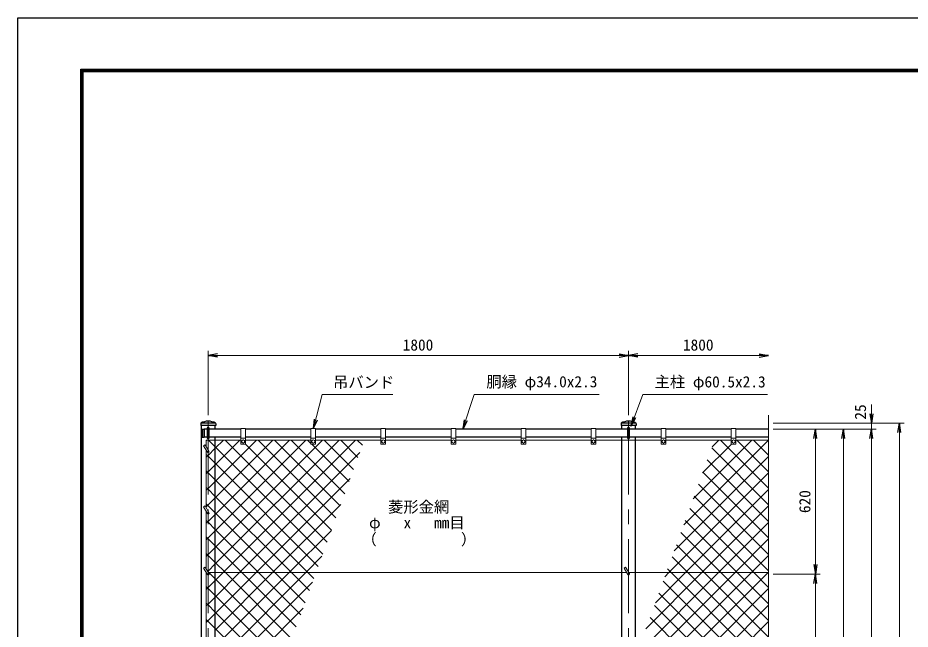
# Model space of a CAD drawing. Units: millimetres, scale not verified. Extents: x -4200 to 4200, y -2970 to 2970.
# Drawn here: x -4200 to -379, y 354 to 2970 of the extents above; entities that cross this region are included whole.
import ezdxf
from ezdxf.enums import TextEntityAlignment as Align

# ---------------------------------------------------------------- set-up
doc = ezdxf.new("R2010")
doc.units = ezdxf.units.MM
doc.header["$LTSCALE"] = 10
doc.linetypes.add('USER1', pattern=[50.8, 31.75, -6.35, 6.35, -6.35])
for name, color, linetype, lineweight in [('0-0_D-STR1', 1, 'Continuous', 25), ('0-1_D-STR3', 3, 'Continuous', 13), ('0-2_D-BMK', 2, 'USER1', 13), ('0-3_D-STR2', 7, 'Continuous', 13), ('0-4_D-STR-DIM', 7, 'Continuous', 13), ('0-A_D-STR-TXT', 7, 'Continuous', 13), ('0-C_D-TTL', 7, 'Continuous', 25)]:
    doc.layers.add(name, color=color, linetype=linetype, lineweight=lineweight)
doc.layers.add('0-5_0', color=7, linetype='Continuous')
doc.styles.add('ＭＳ ゴシック', font='')
doc.styles.get('ＭＳ ゴシック').set_extended_font_data('MS Gothic')

# ---------------------------------------------------------------- blocks, each defined once
blk = doc.blocks.new('_Open')
at = {"layer": '0-5_0'}
blk.add_line((-10, 1.667), (0, 0), dxfattribs=at)
blk.add_lwpolyline([(-10, -1.667), (0, 0), (-10, 0)], dxfattribs=at)

msp = doc.modelspace()

# ---------------------------------------------------------------- linework, layer by layer
at = {"layer": '0-0_D-STR1'}
for p, q in [((-3416.75, 1234.28), (-3416.75, 1226.23)), ((-3352.55, 1226.23), (-3416.75, 1226.23)), ((-3352.89, 1235.23), (-3416.42, 1235.23)), ((-3354.4, 1210.23), (-3354.4, 1226.23)), ((-3352.55, 1234.28), (-3352.55, 1226.23)), ((-1616.75, 1234.28), (-1616.75, 1226.23)), ((-1552.55, 1226.23), (-1616.75, 1226.23)), ((-1552.89, 1235.23), (-1616.42, 1235.23)), ((-1614.9, 1226.23), (-1614.9, 1210.23)), ((-1554.4, 1210.23), (-1554.4, 1226.23)), ((-1552.55, 1234.28), (-1552.55, 1226.23)), ((-3409.99, 1210.73), (-3401.65, 1210.73)), ((-3409.65, 1210.73), (-3409.65, 1175.73)), ((-3401.65, 1210.73), (-3401.65, 1175.73)), ((-3388.65, 1210.23), (-3401.65, 1210.23)), ((-3244.65, 1210.23), (-3380.65, 1210.23)), ((-2944.65, 1210.23), (-3224.65, 1210.23)), ((-2644.65, 1210.23), (-2924.65, 1210.23)), ((-2344.65, 1210.23), (-2624.65, 1210.23)), ((-2044.65, 1210.23), (-2324.65, 1210.23)), ((-1744.65, 1210.23), (-2024.65, 1210.23)), ((-1588.65, 1210.23), (-1724.65, 1210.23)), ((-1444.65, 1210.23), (-1580.65, 1210.23)), ((-1144.65, 1210.23), (-1424.65, 1210.23)), ((-984.65, 1210.23), (-1124.65, 1210.23)), ((-3409.99, 1175.73), (-3401.65, 1175.73)), ((-3388.65, 1176.23), (-3401.65, 1176.23)), ((-3244.65, 1176.23), (-3380.65, 1176.23)), ((-3354.4, -1225.77), (-3354.4, 1176.23)), ((-2944.65, 1176.23), (-3224.65, 1176.23)), ((-2644.65, 1176.23), (-2924.65, 1176.23)), ((-2344.65, 1176.23), (-2624.65, 1176.23)), ((-2044.65, 1176.23), (-2324.65, 1176.23)), ((-1744.65, 1176.23), (-2024.65, 1176.23)), ((-1588.65, 1176.23), (-1724.65, 1176.23)), ((-1614.9, 1176.23), (-1614.9, -1225.77)), ((-1444.65, 1176.23), (-1580.65, 1176.23)), ((-1554.4, -1225.77), (-1554.4, 1176.23)), ((-1144.65, 1176.23), (-1424.65, 1176.23)), ((-984.65, 1176.23), (-1124.65, 1176.23))]:
    msp.add_line(p, q, dxfattribs=at)
msp.add_lwpolyline([(-3414.9, 1226.23), (-3414.9, -1594.77), (-3354.4, -1594.77), (-3354.4, -1259.77)], dxfattribs=at)
for centre, radius, start, end in [((-3415.25, 1234.28), 1.5, 120.85073, 180), ((-3384.65, 1183.05), 61.17, 59.14927, 120.85073), ((-3354.05, 1234.28), 1.5, 0, 59.14927), ((-1615.25, 1234.28), 1.5, 120.85073, 180), ((-1584.65, 1183.05), 61.17, 59.14927, 120.85073), ((-1554.05, 1234.28), 1.5, 0, 59.14927), ((-3379.43, 1193.23), 35.72, 151.52136, 208.47864), ((-3409.99, 1209.73), 1, 90, 147.70173), ((-3409.99, 1176.73), 1, 212.29827, 270)]:
    msp.add_arc(centre, radius, start, end, dxfattribs=at)
at = {"layer": '0-1_D-STR3'}
for p, q in [((-3388.65, 1171.23), (-3388.65, 1215.23)), ((-3380.65, 1171.23), (-3380.65, 1215.23)), ((-3244.65, 1212.23), (-3244.65, 1147.23)), ((-3224.65, 1212.23), (-3244.65, 1212.23)), ((-3224.65, 1212.23), (-3224.65, 1147.23)), ((-2944.65, 1212.23), (-2944.65, 1147.23)), ((-2924.65, 1212.23), (-2944.65, 1212.23)), ((-2924.65, 1212.23), (-2924.65, 1147.23)), ((-2644.65, 1212.23), (-2644.65, 1147.23)), ((-2624.65, 1212.23), (-2644.65, 1212.23)), ((-2624.65, 1212.23), (-2624.65, 1147.23)), ((-2344.65, 1212.23), (-2344.65, 1147.23)), ((-2324.65, 1212.23), (-2344.65, 1212.23)), ((-2324.65, 1212.23), (-2324.65, 1147.23)), ((-2044.65, 1212.23), (-2044.65, 1147.23)), ((-2024.65, 1212.23), (-2044.65, 1212.23)), ((-2024.65, 1212.23), (-2024.65, 1147.23)), ((-1744.65, 1212.23), (-1744.65, 1147.23)), ((-1724.65, 1212.23), (-1744.65, 1212.23)), ((-1724.65, 1212.23), (-1724.65, 1147.23)), ((-1588.65, 1171.23), (-1588.65, 1215.23)), ((-1580.65, 1171.23), (-1580.65, 1215.23)), ((-1444.65, 1212.23), (-1444.65, 1147.23)), ((-1424.65, 1212.23), (-1444.65, 1212.23)), ((-1424.65, 1212.23), (-1424.65, 1147.23)), ((-1144.65, 1212.23), (-1144.65, 1147.23)), ((-1124.65, 1212.23), (-1144.65, 1212.23)), ((-1124.65, 1212.23), (-1124.65, 1147.23)), ((-3392.65, 1135.08), (-3392.65, 1163.23)), ((-3392.65, 1163.23), (-3244.65, 1163.23)), ((-3224.65, 1172.23), (-3244.65, 1172.23)), ((-3241.15, 1160.97), (-3234.65, 1164.73)), ((-3241.15, 1160.97), (-3241.15, 1153.48)), ((-3234.65, 1164.73), (-3228.15, 1160.97)), ((-3228.15, 1160.97), (-3228.15, 1153.48)), ((-3224.65, 1163.23), (-2944.65, 1163.23)), ((-2924.65, 1172.23), (-2944.65, 1172.23)), ((-2941.15, 1160.97), (-2934.65, 1164.73)), ((-2941.15, 1160.97), (-2941.15, 1153.48)), ((-2934.65, 1164.73), (-2928.15, 1160.97)), ((-2928.15, 1160.97), (-2928.15, 1153.48)), ((-2924.65, 1163.23), (-2644.65, 1163.23)), ((-2624.65, 1172.23), (-2644.65, 1172.23)), ((-2641.15, 1160.97), (-2634.65, 1164.73)), ((-2641.15, 1160.97), (-2641.15, 1153.48)), ((-2634.65, 1164.73), (-2628.15, 1160.97)), ((-2628.15, 1160.97), (-2628.15, 1153.48)), ((-2624.65, 1163.23), (-2344.65, 1163.23)), ((-2324.65, 1172.23), (-2344.65, 1172.23)), ((-2341.15, 1160.97), (-2334.65, 1164.73)), ((-2341.15, 1160.97), (-2341.15, 1153.48)), ((-2334.65, 1164.73), (-2328.15, 1160.97)), ((-2328.15, 1160.97), (-2328.15, 1153.48)), ((-2324.65, 1163.23), (-2044.65, 1163.23)), ((-2024.65, 1172.23), (-2044.65, 1172.23)), ((-2041.15, 1160.97), (-2034.65, 1164.73)), ((-2041.15, 1160.97), (-2041.15, 1153.48)), ((-2034.65, 1164.73), (-2028.15, 1160.97)), ((-2028.15, 1160.97), (-2028.15, 1153.48)), ((-2024.65, 1163.23), (-1744.65, 1163.23)), ((-1724.65, 1172.23), (-1744.65, 1172.23)), ((-1741.15, 1160.97), (-1734.65, 1164.73)), ((-1741.15, 1160.97), (-1741.15, 1153.48)), ((-1734.65, 1164.73), (-1728.15, 1160.97)), ((-1728.15, 1160.97), (-1728.15, 1153.48)), ((-1724.65, 1163.23), (-1444.65, 1163.23)), ((-1424.65, 1172.23), (-1444.65, 1172.23)), ((-1441.15, 1160.97), (-1434.65, 1164.73)), ((-1441.15, 1160.97), (-1441.15, 1153.48)), ((-1434.65, 1164.73), (-1428.15, 1160.97)), ((-1428.15, 1160.97), (-1428.15, 1153.48)), ((-1424.65, 1163.23), (-1144.65, 1163.23)), ((-1124.65, 1172.23), (-1144.65, 1172.23)), ((-1141.15, 1160.97), (-1134.65, 1164.73)), ((-1141.15, 1160.97), (-1141.15, 1153.48)), ((-1134.65, 1164.73), (-1128.15, 1160.97)), ((-1128.15, 1160.97), (-1128.15, 1153.48)), ((-1124.65, 1163.23), (-984.65, 1163.23)), ((-3404.05, 1138.82), (-3397.12, 1142.82)), ((-3404.05, 1138.82), (-3388.12, 1111.23)), ((-3397.12, 1142.82), (-3381.19, 1115.23)), ((-3392.65, 873.58), (-3392.65, 1119.08)), ((-3226.65, 1145.23), (-3242.65, 1145.23)), ((-2926.65, 1145.23), (-2942.65, 1145.23)), ((-2626.65, 1145.23), (-2642.65, 1145.23)), ((-2326.65, 1145.23), (-2342.65, 1145.23)), ((-2026.65, 1145.23), (-2042.65, 1145.23)), ((-1726.65, 1145.23), (-1742.65, 1145.23)), ((-1426.65, 1145.23), (-1442.65, 1145.23)), ((-1126.65, 1145.23), (-1142.65, 1145.23)), ((-3404.05, 877.32), (-3397.12, 881.32)), ((-3397.12, 881.32), (-3381.19, 853.73)), ((-3404.05, 877.32), (-3388.12, 849.73)), ((-3392.65, 612.08), (-3392.65, 857.58)), ((-3404.05, 615.82), (-3397.12, 619.82)), ((-3404.05, 615.82), (-3388.12, 588.23)), ((-3397.12, 619.82), (-3381.19, 592.23)), ((-1604.05, 615.82), (-1597.12, 619.82)), ((-1604.05, 615.82), (-1588.12, 588.23)), ((-1597.12, 619.82), (-1581.19, 592.23)), ((-3392.65, 304.58), (-3392.65, 596.08)), ((-1592.74, 596.23), (-3383.5, 596.23)), ((-984.65, 596.23), (-1583.5, 596.23))]:
    msp.add_line(p, q, dxfattribs=at)
for points in [[(-3241.15, 1153.48), (-3234.65, 1149.73), (-3228.15, 1153.48)], [(-2941.15, 1153.48), (-2934.65, 1149.73), (-2928.15, 1153.48)], [(-2641.15, 1153.48), (-2634.65, 1149.73), (-2628.15, 1153.48)], [(-2341.15, 1153.48), (-2334.65, 1149.73), (-2328.15, 1153.48)], [(-2041.15, 1153.48), (-2034.65, 1149.73), (-2028.15, 1153.48)], [(-1741.15, 1153.48), (-1734.65, 1149.73), (-1728.15, 1153.48)], [(-1441.15, 1153.48), (-1434.65, 1149.73), (-1428.15, 1153.48)], [(-1141.15, 1153.48), (-1134.65, 1149.73), (-1128.15, 1153.48)]]:
    msp.add_lwpolyline(points, dxfattribs=at)
for centre in [(-3234.65, 1157.23), (-2934.65, 1157.23), (-2634.65, 1157.23), (-2334.65, 1157.23), (-2034.65, 1157.23), (-1734.65, 1157.23), (-1434.65, 1157.23), (-1134.65, 1157.23)]:
    msp.add_circle(centre, 6.49, dxfattribs=at)
for centre, radius, start, end in [((-3384.65, 1215.23), 4, 0, 180), ((-1584.65, 1215.23), 4, 0, 180), ((-3384.65, 1171.23), 4, 180, 0), ((-3242.65, 1147.23), 2, 180, 270), ((-3226.65, 1147.23), 2, 270, 0), ((-2942.65, 1147.23), 2, 180, 270), ((-2926.65, 1147.23), 2, 270, 0), ((-2642.65, 1147.23), 2, 180, 270), ((-2626.65, 1147.23), 2, 270, 0), ((-2342.65, 1147.23), 2, 180, 270), ((-2326.65, 1147.23), 2, 270, 0), ((-2042.65, 1147.23), 2, 180, 270), ((-2026.65, 1147.23), 2, 270, 0), ((-1742.65, 1147.23), 2, 180, 270), ((-1726.65, 1147.23), 2, 270, 0), ((-1584.65, 1171.23), 4, 180, 0), ((-1442.65, 1147.23), 2, 180, 270), ((-1426.65, 1147.23), 2, 270, 0), ((-1142.65, 1147.23), 2, 180, 270), ((-1126.65, 1147.23), 2, 270, 0), ((-3384.65, 1113.23), 4, 210, 30), ((-3384.65, 851.73), 4, 210, 30), ((-3384.65, 590.23), 4, 210, 30), ((-1584.65, 590.23), 4, 210, 30)]:
    msp.add_arc(centre, radius, start, end, dxfattribs=at)
at = {"layer": '0-2_D-BMK'}
for p, q in [((-3384.65, -1609.77), (-3384.65, 1250.23)), ((-1584.65, -1609.77), (-1584.65, 1250.23))]:
    msp.add_line(p, q, dxfattribs=at)
at = {"layer": '0-3_D-STR2'}
for p, q in [((-3392.65, 1160.65), (-3390.08, 1163.23)), ((-3354.4, 1128.19), (-3319.37, 1163.23)), ((-3354.4, 1057.48), (-3248.66, 1163.23)), ((-3354.4, 986.77), (-3177.95, 1163.23)), ((-3354.4, 916.06), (-3107.24, 1163.23)), ((-3354.4, 845.35), (-3036.53, 1163.23)), ((-3354.4, 774.64), (-2965.82, 1163.23)), ((-2875.4, 726.41), (-3312.22, 1163.23)), ((-2856.53, 778.25), (-3224.79, 1146.51)), ((-2837.66, 830.09), (-3170.8, 1163.23)), ((-2818.79, 881.93), (-3100.09, 1163.23)), ((-2799.93, 933.77), (-3029.38, 1163.23)), ((-2944.65, 1149.21), (-2958.67, 1163.23)), ((-2762.19, 1037.46), (-2887.96, 1163.23)), ((-2743.32, 1089.3), (-2817.25, 1163.23)), ((-2724.45, 1141.14), (-2746.54, 1163.23)), ((-1348.31, 800.83), (-985.92, 1163.23)), ((-1307.85, 912.01), (-1056.63, 1163.23)), ((-1226.92, 1134.36), (-1198.05, 1163.23)), ((-984.65, 956.98), (-1190.9, 1163.23)), ((-984.65, 1027.69), (-1120.19, 1163.23)), ((-984.65, 1098.4), (-1049.48, 1163.23)), ((-3384.65, 1097.94), (-3354.4, 1128.19)), ((-3249.97, 596.23), (-2735.55, 1110.66)), ((-2781.06, 985.62), (-2940.67, 1145.23)), ((-1267.38, 1023.18), (-1144.37, 1146.2)), ((-984.65, 886.27), (-1228.47, 1130.09)), ((-3392.65, 1089.94), (-3384.65, 1097.94)), ((-1388.78, 689.66), (-984.65, 1093.78)), ((-984.65, 815.56), (-1247.34, 1078.25)), ((-3384.65, 1027.23), (-3354.4, 1057.48)), ((-3384.65, 1023.53), (-3392.65, 1031.53)), ((-3392.65, 1019.23), (-3384.65, 1027.23)), ((-3354.4, 993.28), (-3384.65, 1023.53)), ((-3179.26, 596.23), (-2776.01, 999.48)), ((-1411.5, 596.23), (-984.65, 1023.07)), ((-984.65, 744.85), (-1266.21, 1026.4)), ((-3384.65, 952.82), (-3392.65, 960.82)), ((-3392.65, 948.52), (-3384.65, 956.52)), ((-3384.65, 956.52), (-3354.4, 986.77)), ((-2957.35, 596.23), (-3354.4, 993.28)), ((-984.65, 674.14), (-1285.08, 974.56)), ((-3354.4, 922.57), (-3384.65, 952.82)), ((-3028.06, 596.23), (-3354.4, 922.57)), ((-1340.79, 596.23), (-984.65, 952.36)), ((-984.65, 603.43), (-1303.95, 922.72)), ((-3384.65, 882.11), (-3392.65, 890.11)), ((-3392.65, 877.81), (-3384.65, 885.81)), ((-3384.65, 885.81), (-3354.4, 916.06)), ((-3354.4, 851.86), (-3384.65, 882.11)), ((-3108.55, 596.23), (-2816.47, 888.31)), ((-1270.08, 596.23), (-984.65, 881.65)), ((-3384.65, 815.1), (-3354.4, 845.35)), ((-3098.77, 596.23), (-3354.4, 851.86)), ((-1048.17, 596.23), (-1322.82, 870.88)), ((-3384.65, 811.4), (-3392.65, 819.4)), ((-3392.65, 807.1), (-3384.65, 815.1)), ((-3354.4, 781.15), (-3384.65, 811.4)), ((-1118.88, 596.23), (-1341.69, 819.04)), ((-1199.37, 596.23), (-984.65, 810.94)), ((-3384.65, 744.39), (-3354.4, 774.64)), ((-3169.49, 596.23), (-3354.4, 781.15)), ((-3037.84, 596.23), (-2856.94, 777.13)), ((-1189.59, 596.23), (-1360.56, 767.2)), ((-3384.65, 740.68), (-3392.65, 748.68)), ((-3392.65, 736.39), (-3384.65, 744.39)), ((-3354.4, 710.43), (-3384.65, 740.68)), ((-3240.2, 596.23), (-3354.4, 710.43)), ((-1260.3, 596.23), (-1379.42, 715.35)), ((-3384.65, 669.97), (-3392.65, 677.97)), ((-3354.4, 639.72), (-3384.65, 669.97)), ((-2967.13, 596.23), (-2897.4, 665.96)), ((-1331.01, 596.23), (-1398.29, 663.51)), ((-3310.91, 596.23), (-3354.4, 639.72)), ((-1401.72, 596.23), (-1417.16, 611.67)), ((-3392.65, 594.97), (-3392.25, 595.38)), ((-3354.4, 491.8), (-3249.97, 596.23)), ((-3354.4, 421.09), (-3179.26, 596.23)), ((-3354.4, 350.38), (-3108.55, 596.23)), ((-3354.4, 279.67), (-3037.84, 596.23)), ((-3354.4, 208.95), (-2967.13, 596.23)), ((-3026.35, 311.67), (-3310.91, 596.23)), ((-3007.48, 363.51), (-3240.2, 596.23)), ((-2988.61, 415.36), (-3169.49, 596.23)), ((-2969.75, 467.2), (-3098.77, 596.23)), ((-2950.88, 519.04), (-3028.06, 596.23)), ((-2932.01, 570.88), (-2957.35, 596.23)), ((-1550.63, 244.96), (-1199.37, 596.23)), ((-1510.17, 356.13), (-1270.08, 596.23)), ((-1469.71, 467.31), (-1340.79, 596.23)), ((-1429.24, 578.48), (-1411.5, 596.23)), ((-984.65, 179.16), (-1401.72, 596.23)), ((-984.65, 249.87), (-1331.01, 596.23)), ((-984.65, 320.58), (-1260.3, 596.23)), ((-984.65, 391.29), (-1189.59, 596.23)), ((-984.65, 462), (-1118.88, 596.23)), ((-984.65, 532.72), (-1048.17, 596.23)), ((-3384.65, 528.55), (-3392.65, 536.55)), ((-3354.4, 138.24), (-2937.87, 554.78)), ((-984.65, 108.45), (-1436.03, 559.83)), ((-3354.4, 498.3), (-3384.65, 528.55)), ((-3064.09, 207.99), (-3354.4, 498.3)), ((-1531.52, -18.77), (-984.65, 528.09)), ((-984.65, 37.74), (-1454.9, 507.99)), ((-3384.65, 457.84), (-3392.65, 465.84)), ((-3392.65, 453.55), (-3384.65, 461.55)), ((-3384.65, 461.55), (-3354.4, 491.8)), ((-3354.4, 427.59), (-3384.65, 457.84)), ((-3384.65, 390.84), (-3354.4, 421.09)), ((-3354.4, 67.53), (-2978.33, 443.61)), ((-3082.96, 156.15), (-3354.4, 427.59)), ((-1460.81, -18.77), (-984.65, 457.38)), ((-3384.65, 387.13), (-3392.65, 395.13)), ((-3392.65, 382.84), (-3384.65, 390.84)), ((-3354.4, 356.88), (-3384.65, 387.13)), ((-1069.56, -18.77), (-1492.64, 404.3)), ((-1390.1, -18.77), (-984.65, 386.67)), ((-3101.83, 104.3), (-3354.4, 356.88))]:
    msp.add_line(p, q, dxfattribs=at)
for points in [[(-3392.65, 665.68), (-3384.65, 673.68), (-3354.4, 703.93), (-2895.11, 1163.23)], [(-3392.65, 524.26), (-3384.65, 532.26), (-3354.4, 562.51), (-3320.69, 596.23), (-2753.69, 1163.23)], [(-3386.39, 601.23), (-3384.65, 602.97), (-3354.4, 633.22), (-2824.4, 1163.23)], [(-2894.27, 674.56), (-3354.4, 1134.7), (-3382.93, 1163.23)], [(-2913.14, 622.72), (-3354.4, 1063.99), (-3384.65, 1094.24), (-3392.65, 1102.24)], [(-1591.1, 133.78), (-1584.65, 140.23), (-1554.4, 170.48), (-1128.65, 596.23), (-984.65, 740.23)], [(-1631.56, 22.61), (-1614.9, 39.27), (-1584.65, 69.52), (-1554.4, 99.77), (-1057.94, 596.23), (-984.65, 669.52)], [(-3045.22, 259.83), (-3354.4, 569.01), (-3381.62, 596.23), (-3384.65, 599.26), (-3386.07, 600.68)], [(-1590.36, -6.9), (-1584.65, -1.19), (-1554.4, 29.06), (-987.23, 596.23), (-984.65, 598.81)], [(-990.66, -26.96), (-998.85, -18.77), (-1473.77, 456.14)]]:
    msp.add_lwpolyline(points, dxfattribs=at)
at = {"layer": '0-4_D-STR-DIM'}
for p, q in [((-3384.65, 1270.23), (-3384.65, 1545.23)), ((-1584.65, 1270.23), (-1584.65, 1545.23)), ((-1584.65, 1270.23), (-1584.65, 1545.23)), ((-3344.65, 1525.23), (-1624.65, 1525.23)), ((-1544.65, 1525.23), (-1024.65, 1525.23)), ((-544.65, 1275.23), (-544.65, 1315.23)), ((-984.65, 1270.23), (-984.65, 0.88)), ((-964.65, 1235.23), (-404.65, 1235.23)), ((-964.65, 1235.23), (-524.65, 1235.23)), ((-544.65, 1210.23), (-544.65, 1235.23)), ((-964.65, 1210.23), (-644.65, 1210.23)), ((-964.65, 1210.23), (-524.65, 1210.23)), ((-964.65, 1210.23), (-524.65, 1210.23)), ((-964.65, 1210.23), (-764.65, 1210.23)), ((-424.65, 1195.23), (-424.65, -1554.77)), ((-784.65, 630.23), (-784.65, 1170.23)), ((-664.65, 1170.23), (-664.65, -1219.77)), ((-544.65, -1249.77), (-544.65, 1170.23)), ((-544.65, 1170.23), (-544.65, 1130.23)), ((-964.65, 590.23), (-764.65, 590.23)), ((-964.65, 590.23), (-764.65, 590.23)), ((-784.65, 550.23), (-784.65, 15.23))]:
    msp.add_line(p, q, dxfattribs=at)
at = {"layer": '0-A_D-STR-TXT'}
for points in [[(-2594.22, 1358.48), (-2896.67, 1358.48), (-2934.15, 1214.16)], [(-1709.99, 1358.48), (-2245.94, 1358.48), (-2294.03, 1212.13)], [(-989.26, 1358.23), (-1523.94, 1358.23), (-1573.97, 1224.67)]]:
    msp.add_lwpolyline(points, dxfattribs=at)
at = {"layer": '0-C_D-TTL', "color": 2}
msp.add_lwpolyline([(-4199.68, 2970.23), (4200.32, 2970.23), (4200.32, -2969.77), (-4199.68, -2969.77)], close=True, dxfattribs=at)
at = {"layer": '0-C_D-TTL'}
for points in [[(-3929.68, 2750.23), (3930.32, 2750.23), (3930.32, -2749.77), (-3929.68, -2749.77)], [(-3927.18, 2747.73), (3927.82, 2747.73), (3927.82, -2747.27), (-3927.18, -2747.27)], [(-3924.68, 2745.23), (3925.32, 2745.23), (3925.32, -2744.77), (-3924.68, -2744.77)], [(-3922.18, 2742.73), (3922.82, 2742.73), (3922.82, -2742.27), (-3922.18, -2742.27)], [(-3919.68, 2740.23), (3920.32, 2740.23), (3920.32, -2739.77), (-3919.68, -2739.77)]]:
    msp.add_lwpolyline(points, close=True, dxfattribs=at)

# ---------------------------------------------------------------- block references
at = {"layer": '0-4_D-STR-DIM', "xscale": 4, "yscale": 4}
for p, rotation in [((-3384.65, 1525.23), 180), ((-1584.65, 1525.23), 180), ((-544.65, 1235.23), 270), ((-424.65, 1235.23), 90), ((-784.65, 1210.23), 90), ((-664.65, 1210.23), 90), ((-544.65, 1210.23), 90), ((-544.65, 1210.23), 90), ((-784.65, 590.23), 270), ((-784.65, 590.23), 90)]:
    msp.add_blockref('_Open', p, dxfattribs=dict(at, rotation=rotation))
for p in [(-1584.65, 1525.23), (-984.65, 1525.23)]:
    msp.add_blockref('_Open', p, dxfattribs=at)
at = {"layer": '0-A_D-STR-TXT', "xscale": 4, "yscale": 4}
for p, rotation in [((-1574.67, 1222.8), 249.46512), ((-2934.65, 1212.23), 255.43959), ((-2294.65, 1210.23), 251.80943)]:
    msp.add_blockref('_Open', p, dxfattribs=dict(at, rotation=rotation))

# ---------------------------------------------------------------- texts
at = {"layer": '0-4_D-STR-DIM', "style": 'ＭＳ ゴシック'}
for p in [(-2551.55, 1531.97), (-1351.55, 1531.97)]:
    msp.add_text('1800', height=48.09, dxfattribs=at).set_placement(p, align=Align.BOTTOM_LEFT)
for s, p in [('25', (-553.38, 1250.87)), ('620', (-791.4, 850.98))]:
    msp.add_text(s, height=48.09, rotation=90, dxfattribs=at).set_placement(p, align=Align.BOTTOM_LEFT)
at = {"layer": '0-A_D-STR-TXT', "style": 'ＭＳ ゴシック'}
for s, p in [('吊バンド', (-2850.06, 1372.34)), ('胴縁 φ34.0x2.3', (-2193.49, 1374.75)), ('主柱 φ60.5x2.3', (-1473.02, 1374.24)), ('菱形金網', (-2614.6, 839.12)), ('φ   x   mm目', (-2695.82, 771.54)), ('（\u3000\u3000   \u3000\u3000）', (-2728.3, 699.89))]:
    msp.add_text(s, height=48.09, dxfattribs=at).set_placement(p, align=Align.BOTTOM_LEFT)

doc.saveas('drawing.dxf')
